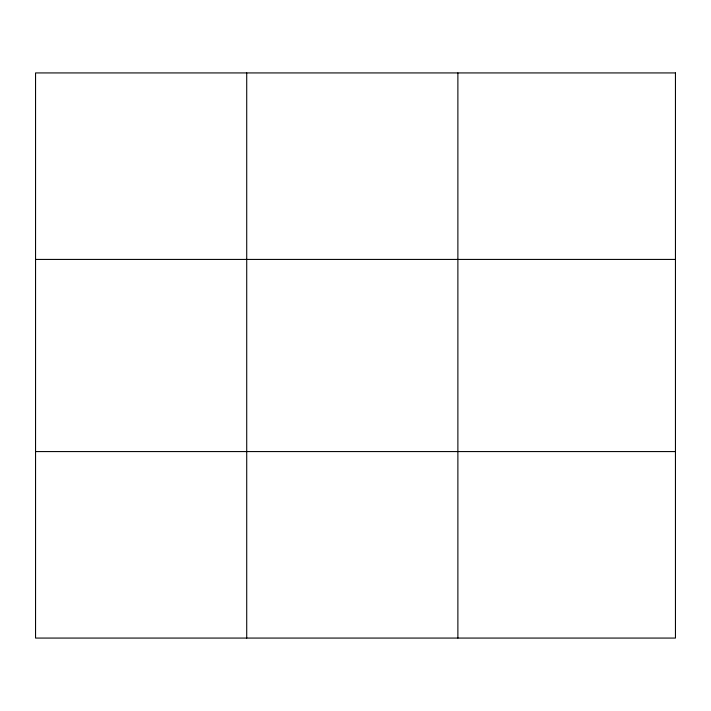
<?xml version="1.0" encoding="UTF-8"?>
<svg xmlns="http://www.w3.org/2000/svg" width="711" height="711" viewBox="0 0 711 711"><rect width="100%" height="100%" fill="white"/><g stroke="black" fill="none" stroke-linecap="round" stroke-linejoin="round"><path stroke-width="1.07" d="M246.717 638.069L246.717 72.931M457.884 638.069L457.884 72.931M35.55 259.426L675.45 259.426M35.55 451.574L675.45 451.574M675.45 72.931L675.45 638.069L35.55 638.069L35.55 72.931L675.45 72.931"/></g></svg>
